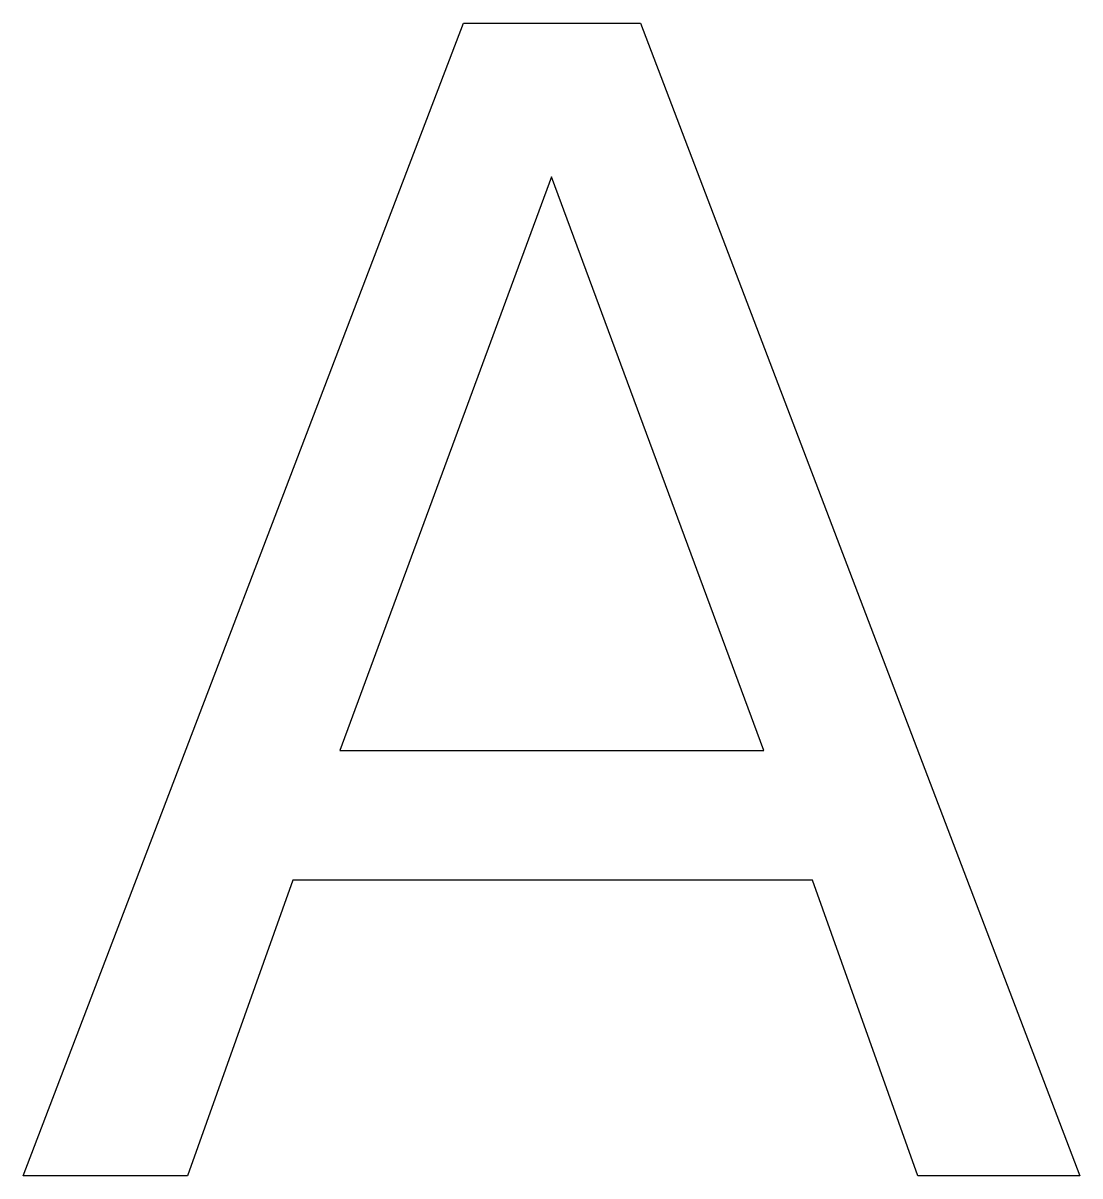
# Model space of a CAD drawing. Extents: x -3.52 to 4.02, y -3.67 to 4.56.
import ezdxf

# ---------------------------------------------------------------- set-up
doc = ezdxf.new("R2010")
doc.units = 0
doc.layers.get('0').update_dxf_attribs({"linetype": 'CONTINUOUS'})

msp = doc.modelspace()

# ---------------------------------------------------------------- linework, layer by layer
at = {"color": 7}
for points in [[(-0.377031, 4.559351), (0.885252, 4.559351), (4.021667, -3.670294), (2.864114, -3.670294), (2.114462, -1.559139), (-1.595217, -1.559139), (-2.34487, -3.670294), (-3.518958, -3.670294), (-0.377031, 4.559351)], [(0.251354, 3.462432), (-1.258976, -0.633098), (1.767196, -0.633098), (0.251354, 3.462432)]]:
    msp.add_lwpolyline(points, dxfattribs=at)

doc.saveas('drawing.dxf')
